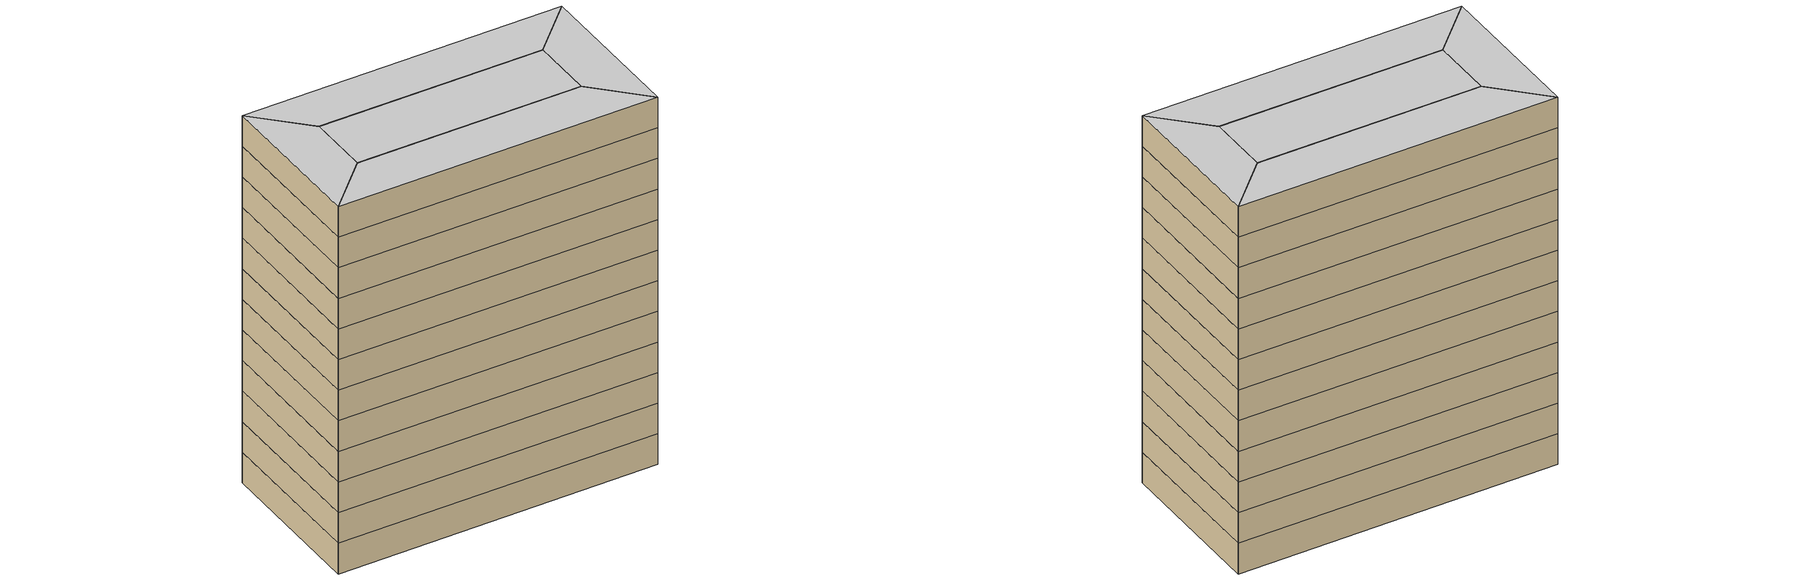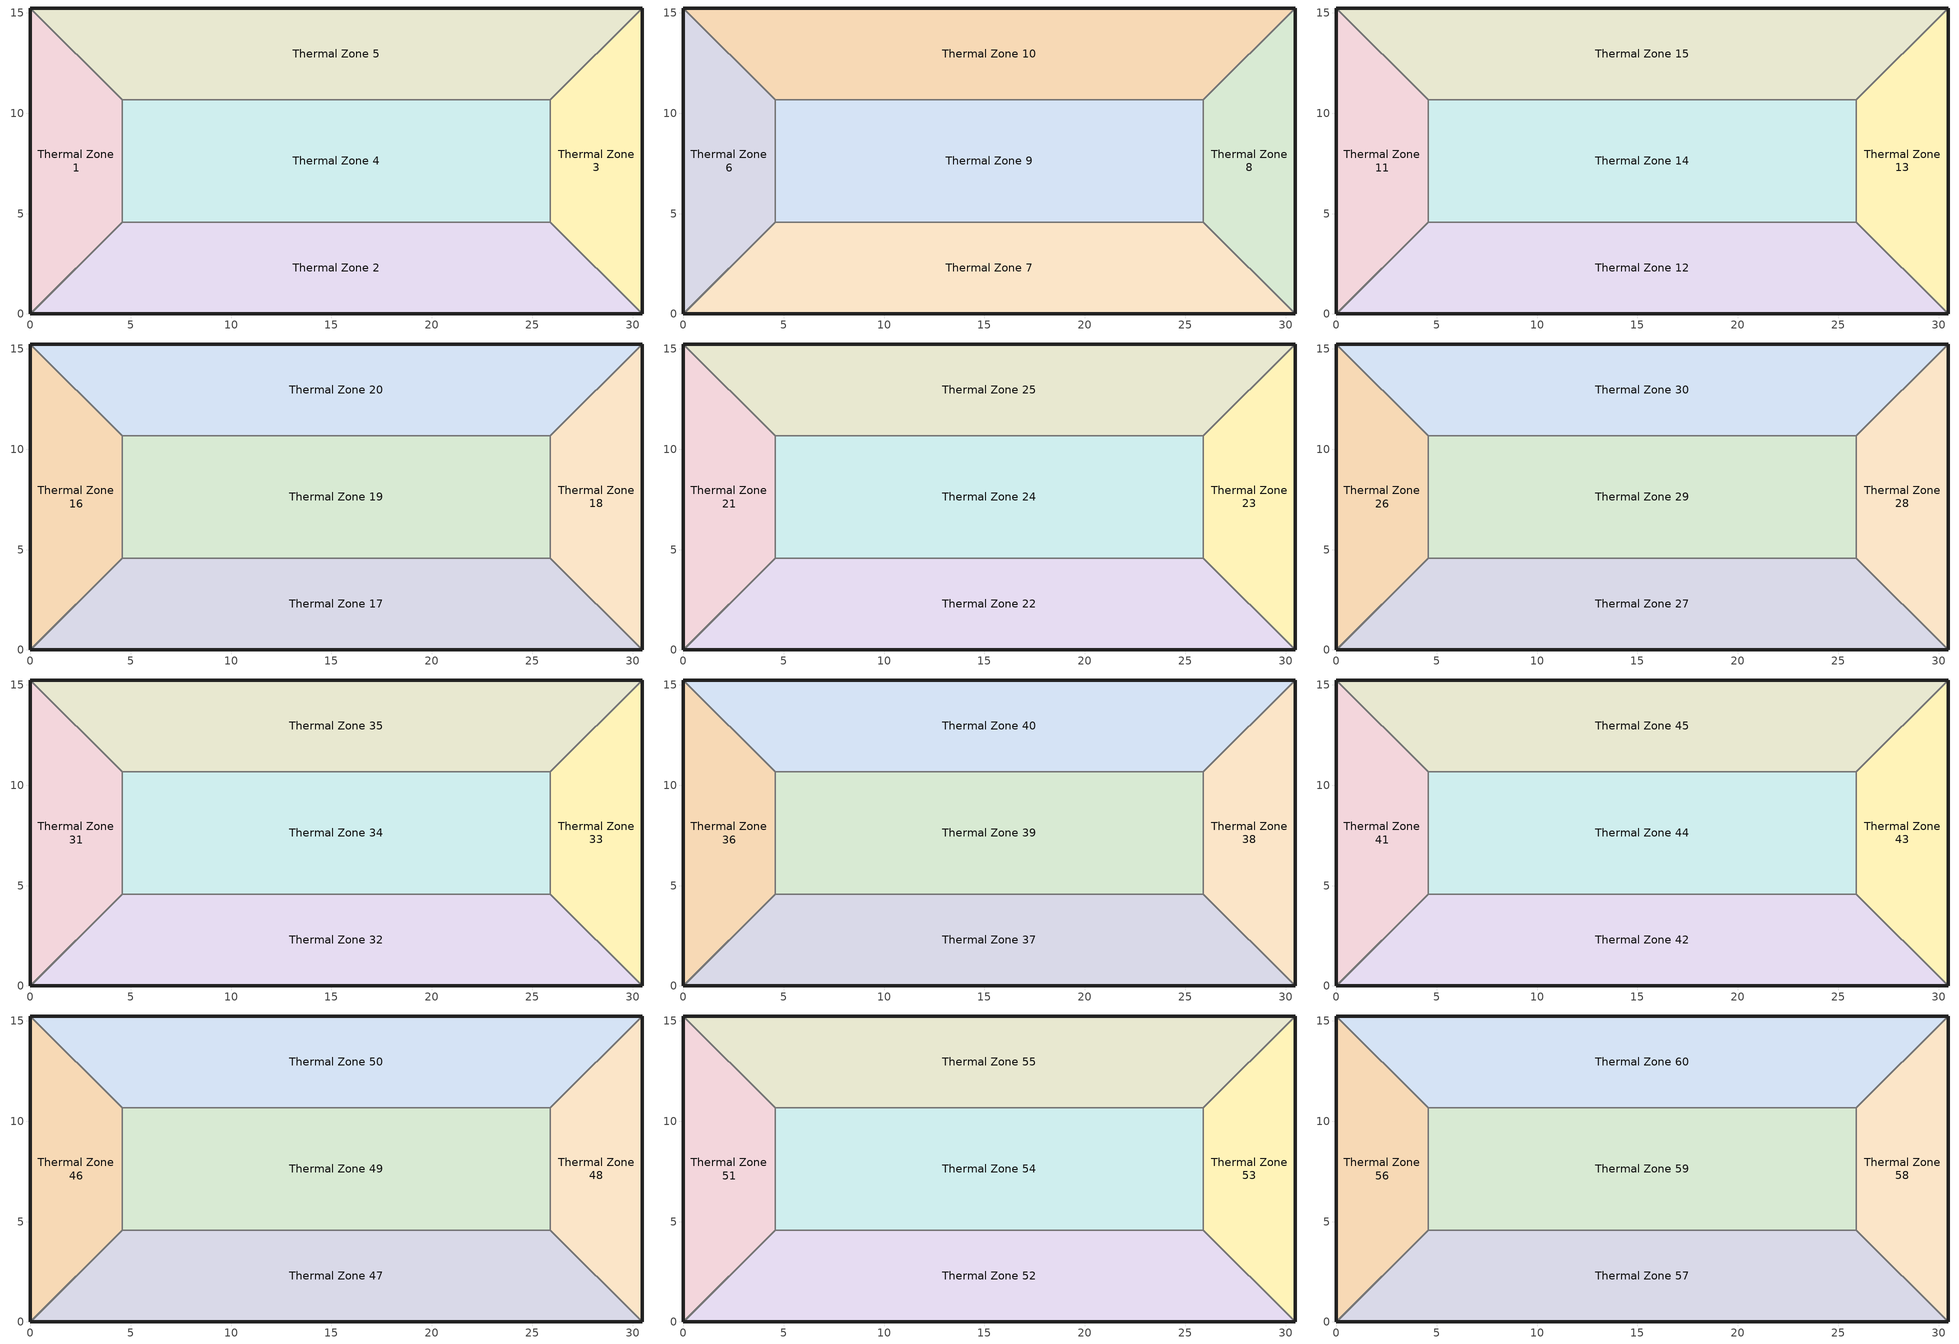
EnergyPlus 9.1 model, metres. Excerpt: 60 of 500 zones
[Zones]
Thermal Zone 1
 floor ground (ExtSlabCarpet 4in ClimateZone 1-8): 0,15.24 4.57,10.67 4.57,4.57 0,0 z0
 wall outside (ASHRAE 90.1-2010 ExtWall Mass ClimateZone 5): 0,15.24 0,0 z0:3.05
 wall to Thermal Zone 4 (Interior Wall): 4.57,4.57 4.57,10.67 z0:3.05
 wall to Thermal Zone 2 (Interior Wall): 0,0 4.57,4.57 z0:3.05
 wall to Thermal Zone 5 (Interior Wall): 4.57,10.67 0,15.24 z0:3.05
Thermal Zone 2
 floor ground (ExtSlabCarpet 4in ClimateZone 1-8): 25.91,4.57 30.48,0 0,0 4.57,4.57 z0
 wall outside (ASHRAE 90.1-2010 ExtWall Mass ClimateZone 5): 0,0 30.48,0 z0:3.05
 wall to Thermal Zone 4 (Interior Wall): 25.91,4.57 4.57,4.57 z0:3.05
 wall to Thermal Zone 3 (Interior Wall): 30.48,0 25.91,4.57 z0:3.05
Thermal Zone 3
 floor ground (ExtSlabCarpet 4in ClimateZone 1-8): 30.48,15.24 30.48,0 25.91,4.57 25.91,10.67 z0
 wall outside (ASHRAE 90.1-2010 ExtWall Mass ClimateZone 5): 30.48,0 30.48,15.24 z0:3.05
 wall to Thermal Zone 4 (Interior Wall): 25.91,10.67 25.91,4.57 z0:3.05
 wall to Thermal Zone 5 (Interior Wall): 30.48,15.24 25.91,10.67 z0:3.05
Thermal Zone 4
 floor ground (ExtSlabCarpet 4in ClimateZone 1-8): 25.91,10.67 25.91,4.57 4.57,4.57 4.57,10.67 z0
 wall to Thermal Zone 5 (Interior Wall): 25.91,10.67 4.57,10.67 z0:3.05
Thermal Zone 5
 floor ground (ExtSlabCarpet 4in ClimateZone 1-8): 30.48,15.24 25.91,10.67 4.57,10.67 0,15.24 z0
 wall outside (ASHRAE 90.1-2010 ExtWall Mass ClimateZone 5): 30.48,15.24 0,15.24 z0:3.05
Thermal Zone 10
 floor to Thermal Zone 5 (Interior Floor): 30.48,15.24 25.91,10.67 4.57,10.67 0,15.24 z3.05
 wall outside (ASHRAE 90.1-2010 ExtWall Mass ClimateZone 5): 30.48,15.24 0,15.24 z3.05:6.1
 wall to Thermal Zone 8 (Interior Wall): 25.91,10.67 30.48,15.24 z3.05:6.1
 wall to Thermal Zone 9 (Interior Wall): 4.57,10.67 25.91,10.67 z3.05:6.1
 wall to Thermal Zone 6 (Interior Wall): 0,15.24 4.57,10.67 z3.05:6.1
Thermal Zone 6
 floor to Thermal Zone 1 (Interior Floor): 0,15.24 4.57,10.67 4.57,4.57 0,0 z3.05
 wall outside (ASHRAE 90.1-2010 ExtWall Mass ClimateZone 5): 0,15.24 0,0 z3.05:6.1
 wall to Thermal Zone 9 (Interior Wall): 4.57,4.57 4.57,10.67 z3.05:6.1
 wall to Thermal Zone 7 (Interior Wall): 0,0 4.57,4.57 z3.05:6.1
Thermal Zone 7
 floor to Thermal Zone 2 (Interior Floor): 25.91,4.57 30.48,0 0,0 4.57,4.57 z3.05
 wall outside (ASHRAE 90.1-2010 ExtWall Mass ClimateZone 5): 0,0 30.48,0 z3.05:6.1
 wall to Thermal Zone 9 (Interior Wall): 25.91,4.57 4.57,4.57 z3.05:6.1
 wall to Thermal Zone 8 (Interior Wall): 30.48,0 25.91,4.57 z3.05:6.1
Thermal Zone 8
 floor to Thermal Zone 3 (Interior Floor): 30.48,15.24 30.48,0 25.91,4.57 25.91,10.67 z3.05
 wall outside (ASHRAE 90.1-2010 ExtWall Mass ClimateZone 5): 30.48,0 30.48,15.24 z3.05:6.1
 wall to Thermal Zone 9 (Interior Wall): 25.91,10.67 25.91,4.57 z3.05:6.1
Thermal Zone 9
 floor to Thermal Zone 4 (Interior Floor): 25.91,10.67 25.91,4.57 4.57,4.57 4.57,10.67 z3.05
Thermal Zone 11
 floor to Thermal Zone 6 (Interior Floor): 0,15.24 4.57,10.67 4.57,4.57 0,0 z6.1
 wall outside (ASHRAE 90.1-2010 ExtWall Mass ClimateZone 5): 0,15.24 0,0 z6.1:9.14
 wall to Thermal Zone 14 (Interior Wall): 4.57,4.57 4.57,10.67 z6.1:9.14
 wall to Thermal Zone 12 (Interior Wall): 0,0 4.57,4.57 z6.1:9.14
 wall to Thermal Zone 15 (Interior Wall): 4.57,10.67 0,15.24 z6.1:9.14
Thermal Zone 12
 floor to Thermal Zone 7 (Interior Floor): 25.91,4.57 30.48,0 0,0 4.57,4.57 z6.1
 wall outside (ASHRAE 90.1-2010 ExtWall Mass ClimateZone 5): 0,0 30.48,0 z6.1:9.14
 wall to Thermal Zone 14 (Interior Wall): 25.91,4.57 4.57,4.57 z6.1:9.14
 wall to Thermal Zone 13 (Interior Wall): 30.48,0 25.91,4.57 z6.1:9.14
Thermal Zone 13
 floor to Thermal Zone 8 (Interior Floor): 30.48,15.24 30.48,0 25.91,4.57 25.91,10.67 z6.1
 wall outside (ASHRAE 90.1-2010 ExtWall Mass ClimateZone 5): 30.48,0 30.48,15.24 z6.1:9.14
 wall to Thermal Zone 14 (Interior Wall): 25.91,10.67 25.91,4.57 z6.1:9.14
 wall to Thermal Zone 15 (Interior Wall): 30.48,15.24 25.91,10.67 z6.1:9.14
Thermal Zone 14
 floor to Thermal Zone 9 (Interior Floor): 25.91,10.67 25.91,4.57 4.57,4.57 4.57,10.67 z6.1
 wall to Thermal Zone 15 (Interior Wall): 25.91,10.67 4.57,10.67 z6.1:9.14
Thermal Zone 15
 floor to Thermal Zone 10 (Interior Floor): 30.48,15.24 25.91,10.67 4.57,10.67 0,15.24 z6.1
 wall outside (ASHRAE 90.1-2010 ExtWall Mass ClimateZone 5): 30.48,15.24 0,15.24 z6.1:9.14
Thermal Zone 16
 floor to Thermal Zone 11 (Interior Floor): 0,15.24 4.57,10.67 4.57,4.57 0,0 z9.14
 wall outside (ASHRAE 90.1-2010 ExtWall Mass ClimateZone 5): 0,15.24 0,0 z9.14:12.19
 wall to Thermal Zone 19 (Interior Wall): 4.57,4.57 4.57,10.67 z9.14:12.19
 wall to Thermal Zone 17 (Interior Wall): 0,0 4.57,4.57 z9.14:12.19
 wall to Thermal Zone 20 (Interior Wall): 4.57,10.67 0,15.24 z9.14:12.19
Thermal Zone 17
 floor to Thermal Zone 12 (Interior Floor): 25.91,4.57 30.48,0 0,0 4.57,4.57 z9.14
 wall outside (ASHRAE 90.1-2010 ExtWall Mass ClimateZone 5): 0,0 30.48,0 z9.14:12.19
 wall to Thermal Zone 19 (Interior Wall): 25.91,4.57 4.57,4.57 z9.14:12.19
 wall to Thermal Zone 18 (Interior Wall): 30.48,0 25.91,4.57 z9.14:12.19
Thermal Zone 18
 floor to Thermal Zone 13 (Interior Floor): 30.48,15.24 30.48,0 25.91,4.57 25.91,10.67 z9.14
 wall outside (ASHRAE 90.1-2010 ExtWall Mass ClimateZone 5): 30.48,0 30.48,15.24 z9.14:12.19
 wall to Thermal Zone 19 (Interior Wall): 25.91,10.67 25.91,4.57 z9.14:12.19
 wall to Thermal Zone 20 (Interior Wall): 30.48,15.24 25.91,10.67 z9.14:12.19
Thermal Zone 19
 floor to Thermal Zone 14 (Interior Floor): 25.91,10.67 25.91,4.57 4.57,4.57 4.57,10.67 z9.14
 wall to Thermal Zone 20 (Interior Wall): 25.91,10.67 4.57,10.67 z9.14:12.19
Thermal Zone 20
 floor to Thermal Zone 15 (Interior Floor): 30.48,15.24 25.91,10.67 4.57,10.67 0,15.24 z9.14
 wall outside (ASHRAE 90.1-2010 ExtWall Mass ClimateZone 5): 30.48,15.24 0,15.24 z9.14:12.19
Thermal Zone 21
 floor to Thermal Zone 16 (Interior Floor): 0,15.24 4.57,10.67 4.57,4.57 0,0 z12.19
 wall outside (ASHRAE 90.1-2010 ExtWall Mass ClimateZone 5): 0,15.24 0,0 z12.19:15.24
 wall to Thermal Zone 24 (Interior Wall): 4.57,4.57 4.57,10.67 z12.19:15.24
 wall to Thermal Zone 22 (Interior Wall): 0,0 4.57,4.57 z12.19:15.24
 wall to Thermal Zone 25 (Interior Wall): 4.57,10.67 0,15.24 z12.19:15.24
Thermal Zone 22
 floor to Thermal Zone 17 (Interior Floor): 25.91,4.57 30.48,0 0,0 4.57,4.57 z12.19
 wall outside (ASHRAE 90.1-2010 ExtWall Mass ClimateZone 5): 0,0 30.48,0 z12.19:15.24
 wall to Thermal Zone 24 (Interior Wall): 25.91,4.57 4.57,4.57 z12.19:15.24
 wall to Thermal Zone 23 (Interior Wall): 30.48,0 25.91,4.57 z12.19:15.24
Thermal Zone 23
 floor to Thermal Zone 18 (Interior Floor): 30.48,15.24 30.48,0 25.91,4.57 25.91,10.67 z12.19
 wall outside (ASHRAE 90.1-2010 ExtWall Mass ClimateZone 5): 30.48,0 30.48,15.24 z12.19:15.24
 wall to Thermal Zone 24 (Interior Wall): 25.91,10.67 25.91,4.57 z12.19:15.24
 wall to Thermal Zone 25 (Interior Wall): 30.48,15.24 25.91,10.67 z12.19:15.24
Thermal Zone 24
 floor to Thermal Zone 19 (Interior Floor): 25.91,10.67 25.91,4.57 4.57,4.57 4.57,10.67 z12.19
 wall to Thermal Zone 25 (Interior Wall): 25.91,10.67 4.57,10.67 z12.19:15.24
Thermal Zone 25
 floor to Thermal Zone 20 (Interior Floor): 30.48,15.24 25.91,10.67 4.57,10.67 0,15.24 z12.19
 wall outside (ASHRAE 90.1-2010 ExtWall Mass ClimateZone 5): 30.48,15.24 0,15.24 z12.19:15.24
Thermal Zone 26
 floor to Thermal Zone 21 (Interior Floor): 0,15.24 4.57,10.67 4.57,4.57 0,0 z15.24
 wall outside (ASHRAE 90.1-2010 ExtWall Mass ClimateZone 5): 0,15.24 0,0 z15.24:18.29
 wall to Thermal Zone 29 (Interior Wall): 4.57,4.57 4.57,10.67 z15.24:18.29
 wall to Thermal Zone 27 (Interior Wall): 0,0 4.57,4.57 z15.24:18.29
 wall to Thermal Zone 30 (Interior Wall): 4.57,10.67 0,15.24 z15.24:18.29
Thermal Zone 27
 floor to Thermal Zone 22 (Interior Floor): 25.91,4.57 30.48,0 0,0 4.57,4.57 z15.24
 wall outside (ASHRAE 90.1-2010 ExtWall Mass ClimateZone 5): 0,0 30.48,0 z15.24:18.29
 wall to Thermal Zone 29 (Interior Wall): 25.91,4.57 4.57,4.57 z15.24:18.29
 wall to Thermal Zone 28 (Interior Wall): 30.48,0 25.91,4.57 z15.24:18.29
Thermal Zone 28
 floor to Thermal Zone 23 (Interior Floor): 30.48,15.24 30.48,0 25.91,4.57 25.91,10.67 z15.24
 wall outside (ASHRAE 90.1-2010 ExtWall Mass ClimateZone 5): 30.48,0 30.48,15.24 z15.24:18.29
 wall to Thermal Zone 29 (Interior Wall): 25.91,10.67 25.91,4.57 z15.24:18.29
 wall to Thermal Zone 30 (Interior Wall): 30.48,15.24 25.91,10.67 z15.24:18.29
Thermal Zone 29
 floor to Thermal Zone 24 (Interior Floor): 25.91,10.67 25.91,4.57 4.57,4.57 4.57,10.67 z15.24
 wall to Thermal Zone 30 (Interior Wall): 25.91,10.67 4.57,10.67 z15.24:18.29
Thermal Zone 30
 floor to Thermal Zone 25 (Interior Floor): 30.48,15.24 25.91,10.67 4.57,10.67 0,15.24 z15.24
 wall outside (ASHRAE 90.1-2010 ExtWall Mass ClimateZone 5): 30.48,15.24 0,15.24 z15.24:18.29
Thermal Zone 31
 floor to Thermal Zone 26 (Interior Floor): 0,15.24 4.57,10.67 4.57,4.57 0,0 z18.29
 wall outside (ASHRAE 90.1-2010 ExtWall Mass ClimateZone 5): 0,15.24 0,0 z18.29:21.34
 wall to Thermal Zone 34 (Interior Wall): 4.57,4.57 4.57,10.67 z18.29:21.34
 wall to Thermal Zone 32 (Interior Wall): 0,0 4.57,4.57 z18.29:21.34
 wall to Thermal Zone 35 (Interior Wall): 4.57,10.67 0,15.24 z18.29:21.34
Thermal Zone 32
 floor to Thermal Zone 27 (Interior Floor): 25.91,4.57 30.48,0 0,0 4.57,4.57 z18.29
 wall outside (ASHRAE 90.1-2010 ExtWall Mass ClimateZone 5): 0,0 30.48,0 z18.29:21.34
 wall to Thermal Zone 34 (Interior Wall): 25.91,4.57 4.57,4.57 z18.29:21.34
 wall to Thermal Zone 33 (Interior Wall): 30.48,0 25.91,4.57 z18.29:21.34
Thermal Zone 33
 floor to Thermal Zone 28 (Interior Floor): 30.48,15.24 30.48,0 25.91,4.57 25.91,10.67 z18.29
 wall outside (ASHRAE 90.1-2010 ExtWall Mass ClimateZone 5): 30.48,0 30.48,15.24 z18.29:21.34
 wall to Thermal Zone 34 (Interior Wall): 25.91,10.67 25.91,4.57 z18.29:21.34
 wall to Thermal Zone 35 (Interior Wall): 30.48,15.24 25.91,10.67 z18.29:21.34
Thermal Zone 34
 floor to Thermal Zone 29 (Interior Floor): 25.91,10.67 25.91,4.57 4.57,4.57 4.57,10.67 z18.29
 wall to Thermal Zone 35 (Interior Wall): 25.91,10.67 4.57,10.67 z18.29:21.34
Thermal Zone 35
 floor to Thermal Zone 30 (Interior Floor): 30.48,15.24 25.91,10.67 4.57,10.67 0,15.24 z18.29
 wall outside (ASHRAE 90.1-2010 ExtWall Mass ClimateZone 5): 30.48,15.24 0,15.24 z18.29:21.34
Thermal Zone 36
 floor to Thermal Zone 31 (Interior Floor): 0,15.24 4.57,10.67 4.57,4.57 0,0 z21.34
 wall outside (ASHRAE 90.1-2010 ExtWall Mass ClimateZone 5): 0,15.24 0,0 z21.34:24.38
 wall to Thermal Zone 39 (Interior Wall): 4.57,4.57 4.57,10.67 z21.34:24.38
 wall to Thermal Zone 37 (Interior Wall): 0,0 4.57,4.57 z21.34:24.38
 wall to Thermal Zone 40 (Interior Wall): 4.57,10.67 0,15.24 z21.34:24.38
Thermal Zone 37
 floor to Thermal Zone 32 (Interior Floor): 25.91,4.57 30.48,0 0,0 4.57,4.57 z21.34
 wall outside (ASHRAE 90.1-2010 ExtWall Mass ClimateZone 5): 0,0 30.48,0 z21.34:24.38
 wall to Thermal Zone 39 (Interior Wall): 25.91,4.57 4.57,4.57 z21.34:24.38
 wall to Thermal Zone 38 (Interior Wall): 30.48,0 25.91,4.57 z21.34:24.38
Thermal Zone 38
 floor to Thermal Zone 33 (Interior Floor): 30.48,15.24 30.48,0 25.91,4.57 25.91,10.67 z21.34
 wall outside (ASHRAE 90.1-2010 ExtWall Mass ClimateZone 5): 30.48,0 30.48,15.24 z21.34:24.38
 wall to Thermal Zone 39 (Interior Wall): 25.91,10.67 25.91,4.57 z21.34:24.38
 wall to Thermal Zone 40 (Interior Wall): 30.48,15.24 25.91,10.67 z21.34:24.38
Thermal Zone 39
 floor to Thermal Zone 34 (Interior Floor): 25.91,10.67 25.91,4.57 4.57,4.57 4.57,10.67 z21.34
 wall to Thermal Zone 40 (Interior Wall): 25.91,10.67 4.57,10.67 z21.34:24.38
Thermal Zone 40
 floor to Thermal Zone 35 (Interior Floor): 30.48,15.24 25.91,10.67 4.57,10.67 0,15.24 z21.34
 wall outside (ASHRAE 90.1-2010 ExtWall Mass ClimateZone 5): 30.48,15.24 0,15.24 z21.34:24.38
Thermal Zone 41
 floor to Thermal Zone 36 (Interior Floor): 0,15.24 4.57,10.67 4.57,4.57 0,0 z24.38
 wall outside (ASHRAE 90.1-2010 ExtWall Mass ClimateZone 5): 0,15.24 0,0 z24.38:27.43
 wall to Thermal Zone 44 (Interior Wall): 4.57,4.57 4.57,10.67 z24.38:27.43
 wall to Thermal Zone 42 (Interior Wall): 0,0 4.57,4.57 z24.38:27.43
 wall to Thermal Zone 45 (Interior Wall): 4.57,10.67 0,15.24 z24.38:27.43
Thermal Zone 42
 floor to Thermal Zone 37 (Interior Floor): 25.91,4.57 30.48,0 0,0 4.57,4.57 z24.38
 wall outside (ASHRAE 90.1-2010 ExtWall Mass ClimateZone 5): 0,0 30.48,0 z24.38:27.43
 wall to Thermal Zone 44 (Interior Wall): 25.91,4.57 4.57,4.57 z24.38:27.43
 wall to Thermal Zone 43 (Interior Wall): 30.48,0 25.91,4.57 z24.38:27.43
Thermal Zone 43
 floor to Thermal Zone 38 (Interior Floor): 30.48,15.24 30.48,0 25.91,4.57 25.91,10.67 z24.38
 wall outside (ASHRAE 90.1-2010 ExtWall Mass ClimateZone 5): 30.48,0 30.48,15.24 z24.38:27.43
 wall to Thermal Zone 44 (Interior Wall): 25.91,10.67 25.91,4.57 z24.38:27.43
 wall to Thermal Zone 45 (Interior Wall): 30.48,15.24 25.91,10.67 z24.38:27.43
Thermal Zone 44
 floor to Thermal Zone 39 (Interior Floor): 25.91,10.67 25.91,4.57 4.57,4.57 4.57,10.67 z24.38
 wall to Thermal Zone 45 (Interior Wall): 25.91,10.67 4.57,10.67 z24.38:27.43
Thermal Zone 45
 floor to Thermal Zone 40 (Interior Floor): 30.48,15.24 25.91,10.67 4.57,10.67 0,15.24 z24.38
 wall outside (ASHRAE 90.1-2010 ExtWall Mass ClimateZone 5): 30.48,15.24 0,15.24 z24.38:27.43
Thermal Zone 46
 floor to Thermal Zone 41 (Interior Floor): 0,15.24 4.57,10.67 4.57,4.57 0,0 z27.43
 wall outside (ASHRAE 90.1-2010 ExtWall Mass ClimateZone 5): 0,15.24 0,0 z27.43:30.48
 wall to Thermal Zone 49 (Interior Wall): 4.57,4.57 4.57,10.67 z27.43:30.48
 wall to Thermal Zone 47 (Interior Wall): 0,0 4.57,4.57 z27.43:30.48
 wall to Thermal Zone 50 (Interior Wall): 4.57,10.67 0,15.24 z27.43:30.48
Thermal Zone 47
 floor to Thermal Zone 42 (Interior Floor): 25.91,4.57 30.48,0 0,0 4.57,4.57 z27.43
 wall outside (ASHRAE 90.1-2010 ExtWall Mass ClimateZone 5): 0,0 30.48,0 z27.43:30.48
 wall to Thermal Zone 49 (Interior Wall): 25.91,4.57 4.57,4.57 z27.43:30.48
 wall to Thermal Zone 48 (Interior Wall): 30.48,0 25.91,4.57 z27.43:30.48
Thermal Zone 48
 floor to Thermal Zone 43 (Interior Floor): 30.48,15.24 30.48,0 25.91,4.57 25.91,10.67 z27.43
 wall outside (ASHRAE 90.1-2010 ExtWall Mass ClimateZone 5): 30.48,0 30.48,15.24 z27.43:30.48
 wall to Thermal Zone 49 (Interior Wall): 25.91,10.67 25.91,4.57 z27.43:30.48
 wall to Thermal Zone 50 (Interior Wall): 30.48,15.24 25.91,10.67 z27.43:30.48
Thermal Zone 49
 floor to Thermal Zone 44 (Interior Floor): 25.91,10.67 25.91,4.57 4.57,4.57 4.57,10.67 z27.43
 wall to Thermal Zone 50 (Interior Wall): 25.91,10.67 4.57,10.67 z27.43:30.48
Thermal Zone 50
 floor to Thermal Zone 45 (Interior Floor): 30.48,15.24 25.91,10.67 4.57,10.67 0,15.24 z27.43
 wall outside (ASHRAE 90.1-2010 ExtWall Mass ClimateZone 5): 30.48,15.24 0,15.24 z27.43:30.48
Thermal Zone 51
 floor to Thermal Zone 46 (Interior Floor): 0,15.24 4.57,10.67 4.57,4.57 0,0 z30.48
 wall outside (ASHRAE 90.1-2010 ExtWall Mass ClimateZone 5): 0,15.24 0,0 z30.48:33.53
 wall to Thermal Zone 54 (Interior Wall): 4.57,4.57 4.57,10.67 z30.48:33.53
 wall to Thermal Zone 52 (Interior Wall): 0,0 4.57,4.57 z30.48:33.53
 wall to Thermal Zone 55 (Interior Wall): 4.57,10.67 0,15.24 z30.48:33.53
Thermal Zone 52
 floor to Thermal Zone 47 (Interior Floor): 25.91,4.57 30.48,0 0,0 4.57,4.57 z30.48
 wall outside (ASHRAE 90.1-2010 ExtWall Mass ClimateZone 5): 0,0 30.48,0 z30.48:33.53
 wall to Thermal Zone 54 (Interior Wall): 25.91,4.57 4.57,4.57 z30.48:33.53
 wall to Thermal Zone 53 (Interior Wall): 30.48,0 25.91,4.57 z30.48:33.53
Thermal Zone 53
 floor to Thermal Zone 48 (Interior Floor): 30.48,15.24 30.48,0 25.91,4.57 25.91,10.67 z30.48
 wall outside (ASHRAE 90.1-2010 ExtWall Mass ClimateZone 5): 30.48,0 30.48,15.24 z30.48:33.53
 wall to Thermal Zone 54 (Interior Wall): 25.91,10.67 25.91,4.57 z30.48:33.53
 wall to Thermal Zone 55 (Interior Wall): 30.48,15.24 25.91,10.67 z30.48:33.53
Thermal Zone 54
 floor to Thermal Zone 49 (Interior Floor): 25.91,10.67 25.91,4.57 4.57,4.57 4.57,10.67 z30.48
 wall to Thermal Zone 55 (Interior Wall): 25.91,10.67 4.57,10.67 z30.48:33.53
Thermal Zone 55
 floor to Thermal Zone 50 (Interior Floor): 30.48,15.24 25.91,10.67 4.57,10.67 0,15.24 z30.48
 wall outside (ASHRAE 90.1-2010 ExtWall Mass ClimateZone 5): 30.48,15.24 0,15.24 z30.48:33.53
Thermal Zone 56
 floor to Thermal Zone 51 (Interior Floor): 0,15.24 4.57,10.67 4.57,4.57 0,0 z33.53
 wall outside (ASHRAE 90.1-2010 ExtWall Mass ClimateZone 5): 0,15.24 0,0 z33.53:36.58
 wall to Thermal Zone 59 (Interior Wall): 4.57,4.57 4.57,10.67 z33.53:36.58
 wall to Thermal Zone 57 (Interior Wall): 0,0 4.57,4.57 z33.53:36.58
 wall to Thermal Zone 60 (Interior Wall): 4.57,10.67 0,15.24 z33.53:36.58
 ceiling to Thermal Zone 61 (Interior Ceiling): 0,0 4.57,4.57 4.57,10.67 0,15.24 z36.58
Thermal Zone 57
 floor to Thermal Zone 52 (Interior Floor): 25.91,4.57 30.48,0 0,0 4.57,4.57 z33.53
 wall outside (ASHRAE 90.1-2010 ExtWall Mass ClimateZone 5): 0,0 30.48,0 z33.53:36.58
 wall to Thermal Zone 59 (Interior Wall): 25.91,4.57 4.57,4.57 z33.53:36.58
 wall to Thermal Zone 58 (Interior Wall): 30.48,0 25.91,4.57 z33.53:36.58
 ceiling to Thermal Zone 62 (Interior Ceiling): 30.48,0 25.91,4.57 4.57,4.57 0,0 z36.58
Thermal Zone 58
 floor to Thermal Zone 53 (Interior Floor): 30.48,15.24 30.48,0 25.91,4.57 25.91,10.67 z33.53
 wall outside (ASHRAE 90.1-2010 ExtWall Mass ClimateZone 5): 30.48,0 30.48,15.24 z33.53:36.58
 wall to Thermal Zone 59 (Interior Wall): 25.91,10.67 25.91,4.57 z33.53:36.58
 wall to Thermal Zone 60 (Interior Wall): 30.48,15.24 25.91,10.67 z33.53:36.58
 ceiling to Thermal Zone 63 (Interior Ceiling): 30.48,0 30.48,15.24 25.91,10.67 25.91,4.57 z36.58
Thermal Zone 59
 floor to Thermal Zone 54 (Interior Floor): 25.91,10.67 25.91,4.57 4.57,4.57 4.57,10.67 z33.53
 wall to Thermal Zone 60 (Interior Wall): 25.91,10.67 4.57,10.67 z33.53:36.58
 ceiling to Thermal Zone 64 (Interior Ceiling): 25.91,4.57 25.91,10.67 4.57,10.67 4.57,4.57 z36.58
Thermal Zone 60
 floor to Thermal Zone 55 (Interior Floor): 30.48,15.24 25.91,10.67 4.57,10.67 0,15.24 z33.53
 wall outside (ASHRAE 90.1-2010 ExtWall Mass ClimateZone 5): 30.48,15.24 0,15.24 z33.53:36.58
 ceiling to Thermal Zone 65 (Interior Ceiling): 25.91,10.67 30.48,15.24 0,15.24 4.57,10.67 z36.58
[Building]
Building 1
[Site:Location]
Chicago Ohare Intl Ap: Latitude {deg}=41.98; Longitude {deg}=-87.92; Time Zone {hr}=-6; Elevation {m}=201
[Material] Thermal Absorptance=0.9
Name | Roughness | Thickness {m} | Conductivity {W/m-K} | Density {kg/m3} | Specific Heat {J/kg-K} | Solar Absorptance | Visible Absorptance
1/2IN Gypsum | Smooth | 0.0127 | 0.16 | 784.9 | 830 | 0.4 | 0.4
1IN Stucco | Smooth | 0.0253 | 0.6918 | 1858 | 837 | 0.92 | 0.92
8IN CONCRETE HW RefBldg | Rough | 0.2032 | 1.311 | 2240 | 836.8 | 0.7 | 0.7
F16 Acoustic tile | MediumSmooth | 0.0191 | 0.06 | 368 | 590 | 0.3 | 0.3
G01a 19mm gypsum board | MediumSmooth | 0.019 | 0.16 | 800 | 1090 | 0.4 | 0.4
M11 100mm lightweight concrete | MediumRough | 0.1016 | 0.53 | 1280 | 840 | 0.5 | 0.5
Mass Wall Insulation R-8.72 IP | MediumRough | 0.075271 | 0.049 | 265 | 836.8 | 0.7 | 0.7
MAT-CC05 4 HW CONCRETE | Rough | 0.1016 | 1.311 | 2240 | 836.8 | 0.85 | 0.85
[Material:AirGap]
Name | Thermal Resistance {m2-K/W}
F04 Wall air space resistance | 0.15
F05 Ceiling air space resistance | 0.18
[Material:NoMass]
CP02 CARPET PAD: Roughness=Smooth; Thermal Resistance {m2-K/W}=0.1; Thermal Absorptance=0.9; Solar Absorptance=0.8; Visible Absorptance=0.8
[Construction]
ASHRAE 90.1-2010 ExtWall Mass ClimateZone 5: 1IN Stucco, 8IN CONCRETE HW RefBldg, Mass Wall Insulation R-8.72 IP, 1/2IN Gypsum
ExtSlabCarpet 4in ClimateZone 1-8: MAT-CC05 4 HW CONCRETE, CP02 CARPET PAD
Interior Ceiling: M11 100mm lightweight concrete, F05 Ceiling air space resistance, F16 Acoustic tile
Interior Floor: F16 Acoustic tile, F05 Ceiling air space resistance, M11 100mm lightweight concrete
Interior Wall: G01a 19mm gypsum board, F04 Wall air space resistance, G01a 19mm gypsum board
[Zone]
Thermal Zone 1; Thermal Zone 10; Thermal Zone 11; Thermal Zone 12; Thermal Zone 13; Thermal Zone 14; Thermal Zone 15; Thermal Zone 16; Thermal Zone 17; Thermal Zone 18; Thermal Zone 19; Thermal Zone 2; Thermal Zone 20; Thermal Zone 21; Thermal Zone 22; Thermal Zone 23; Thermal Zone 24; Thermal Zone 25; Thermal Zone 26; Thermal Zone 27; Thermal Zone 28; Thermal Zone 29; Thermal Zone 3; Thermal Zone 30; Thermal Zone 31; Thermal Zone 32; Thermal Zone 33; Thermal Zone 34; Thermal Zone 35; Thermal Zone 36; Thermal Zone 37; Thermal Zone 38; Thermal Zone 39; Thermal Zone 4; Thermal Zone 40; Thermal Zone 41; Thermal Zone 42; Thermal Zone 43; Thermal Zone 44; Thermal Zone 45; Thermal Zone 46; Thermal Zone 47; Thermal Zone 48; Thermal Zone 49; Thermal Zone 5; Thermal Zone 50; Thermal Zone 51; Thermal Zone 52; Thermal Zone 53; Thermal Zone 54; Thermal Zone 55; Thermal Zone 56; Thermal Zone 57; Thermal Zone 58; Thermal Zone 59; Thermal Zone 6; Thermal Zone 60; Thermal Zone 7; Thermal Zone 8; Thermal Zone 9
